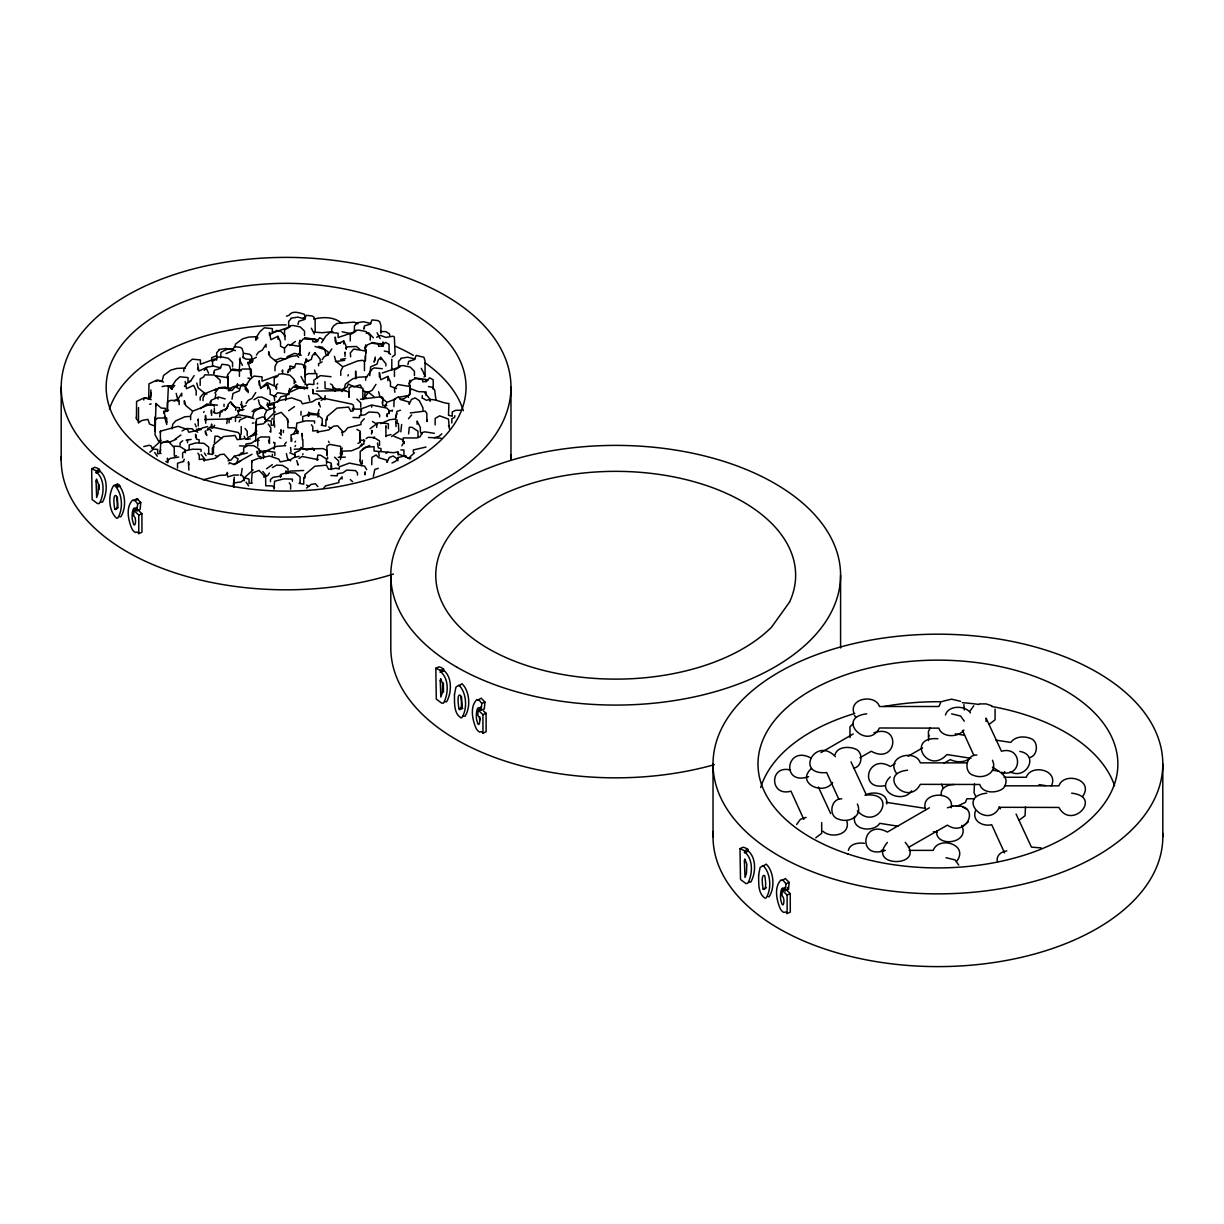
<?xml version="1.0" encoding="UTF-8"?>
<svg xmlns="http://www.w3.org/2000/svg" width="1224" height="1224" viewBox="0 0 1224 1224"><rect width="100%" height="100%" fill="white"/><g stroke="black" fill="none" stroke-linecap="round" stroke-linejoin="round"><path stroke-width="1.5" d="M235.482 421.438L235.528 416.42L238.343 414.707L249.313 416.711M136.981 510.775L137.624 503.875L135.007 500.601L132.651 500.05C125.429 507.348 128.26 520.506 132.07 529.089A6.946 3.458 66.1 0 0 135.374 532.471L137.455 532.088L138.786 533.618L141.938 532.211L141.907 513.697L137.011 508.985L133.844 510.377L133.661 515.962C137.379 518.18 134.793 530.849 132.911 521.669C131.152 518.364 132.391 501.641 136.981 510.775L140.133 509.368L140.775 502.483L136.966 498.612L133.691 500.57M133.844 510.377L138.756 515.105L138.786 533.618M481.17 708.543L478.018 709.935L477.834 715.52C481.552 717.738 478.967 730.407 477.085 721.227C475.325 717.922 476.564 701.199 481.154 710.333L484.306 708.926L484.949 702.041L481.139 698.17L477.85 700.128M478.018 709.935L482.929 714.663L482.96 733.176L486.112 731.768L486.081 713.255L483.465 710.96M785.334 890.689L785.976 883.804L783.36 880.515L781.004 879.964C773.782 887.278 776.613 900.436 780.422 909.019A6.946 3.458 66.1 0 0 783.727 912.385L785.808 912.018L787.139 913.532L790.291 912.14L790.26 893.627L785.364 888.899L782.197 890.307L782.014 895.891C785.731 898.095 783.146 910.763 781.264 901.583C779.504 898.278 780.744 881.555 785.334 890.689L788.486 889.297L789.128 882.397L785.318 878.526L782.044 880.5M782.197 890.307L787.109 895.019L787.139 913.532M342.154 391.603L342.2 389.431L347.035 387.197L348.335 384.015L353.889 386.753L360.162 384.872L361.524 386.998M117.336 497.021L117.994 507.899L114.826 509.291C114.245 506.415 112.394 493.394 116.356 495.766C117.045 498.658 118.713 511.403 114.826 509.291M461.509 696.578L462.152 707.457L459 708.849C458.403 705.973 456.567 692.952 460.53 695.324C461.203 698.216 462.886 710.96 459 708.849M143.774 399.973L143.82 398.963M155.05 416.971L154.882 430.909L155.173 426.197L149.558 424.055L147.89 419.358L141.862 420.505L138.496 422.754L138.45 420.995L136.461 419.128L136.583 401.457L144.493 397.708L151.149 399.636M239.231 371.117L240.103 357.898M304.975 375.737L305.618 365.915M482.96 733.176L481.629 731.646L479.548 732.029A6.946 3.458 66.1 0 1 476.243 728.647C472.433 720.064 469.603 706.906 476.809 699.608L479.165 700.159L481.782 703.433L481.154 710.333M165.378 411.616L165.378 408.372L161.124 408.005L155.984 403.476L155.05 434.78L158.539 441.114L161.201 440.196M305.862 362.503L306.092 359.106L308.662 361.371M136.308 418.118L136.4 416.986M210.344 402.268L211.339 400.202L218.545 397.004L225.185 398.917M239.047 421.928L240.042 419.863L247.248 416.665L253.888 418.577M286.401 358.617L287.395 356.551L294.602 353.338L301.242 355.266M96.145 472.678L96.298 470.873L91.647 468.7L92.137 499.53L97.461 503.538L99.297 503.554C104.3 494.878 105.035 479.793 96.941 472.632L96.145 472.678L100.108 471.24C108.186 478.385 107.452 493.486 102.464 502.146L100.613 502.146M99.312 471.271L99.465 469.481L97.048 467.996L94.799 467.308L91.647 468.7M345 353.063L345.076 352.114L345 356.306M422.096 398.06L422.311 395.643M440.319 672.236L440.472 670.431L435.821 668.258L436.295 699.088L441.619 703.096L443.471 703.111C448.458 694.436 449.193 679.351 441.114 672.19L440.319 672.236L444.266 670.798C452.36 677.943 451.625 693.044 446.638 701.704L444.786 701.704M443.471 670.828L443.639 669.038L441.221 667.554L438.972 666.866L435.821 668.258M744.498 852.608L744.651 850.802L740 848.63L740.489 879.459L745.814 883.468L747.65 883.468C752.653 874.808 753.372 859.707 745.294 852.562L744.498 852.608L748.461 851.154C756.539 858.315 755.805 873.401 750.817 882.076L748.966 882.06M747.665 851.2L747.818 849.395L745.401 847.911L743.152 847.222L740 848.63M454.823 415.67L454.624 417.415L451.84 418.684L451.84 422.999M274.13 449.208L274.972 442.782M448.504 415.334L448.933 403.476C441.252 403.232 434.443 397.509 426.411 400.309L422.831 398.274M172.018 428.859L172.722 424.284L175.72 420.872L184.839 416.772L189.582 416.466M263.389 458.526L263.864 455.481M285.544 400.447L286.248 395.872L289.247 392.46L298.365 388.345L307.805 387.564M215.149 398.106L215.868 393.99M317.888 417.047L318.607 412.932L318.607 415.089M284.595 444.297L286.385 442.201M306.765 386.203L308.54 384.122L313.88 384.52L313.88 380.19L320.367 375.615L331.031 376.717M151.149 393.088L149.787 398.534L144.891 398.244M234.993 346.836L235.498 344.097L242.612 338.834L248.533 337.105L257.315 336.661M945.464 714.954C948.309 705.085 965.124 705.162 970.494 712.904M986.758 793.167C954.827 796.763 987.141 830.897 999.488 807.304L1058.898 807.442C1071.581 830.744 1103.421 796.732 1071.627 793.167M365.685 353.124L365.961 349.62L365.349 361.126L365.242 355.893M409.841 388.605L410.117 385.101L409.504 395.168M796.656 824.486L800.389 819.284L806.096 817.387M834.982 754.78C837.43 746.12 849.976 746.12 856.708 749.578C863.287 753.54 862.186 766.438 854.077 768.075M848.4 850.374C849.777 843.535 858.682 842.54 864.419 843.275M928.572 737.062L929.001 735.165M970.051 711.006L973.784 705.804M974.472 783.926L974.044 792.754L975.742 796.426M1051.34 786.099C1059.265 769.636 1030.822 763.73 1026.309 777.271L1004.032 777.271M135.65 510.117L136.262 507.547M479.823 709.675L480.435 707.105M784.003 890.047L784.615 887.476M160.726 449.881L160.115 452.299L160.726 443.394L167.703 440.747L174.236 447.617L174.359 456.154L176.409 455.695M274.268 421.469L273.64 423.887L274.268 414.982L281.229 412.335L287.762 419.205L287.9 427.742L294.51 427.834L296.759 429.655L296.162 431.077L296.759 423.167L305.923 420.827L314.568 420.979L314.568 423.137M234.243 477.192L233.937 487.259M371.591 407.164L371.974 405.756M357.959 443.379L360.33 442.201L360.3 439.982L364.783 440.717M340.195 457.47L340.93 454.976M396.928 413.605L395.505 418.333L396.928 411.432L400.462 410.224M365.15 396.102L364.461 398.336L365.15 391.787L367.98 391.894L373.963 396.698M302.695 454.655L302.986 453.722M325.14 395.643L324.85 399.804M197.814 420.306L198.257 419.021L198.257 425.937M210.222 402.665L210.666 401.38L210.666 404.838M282.163 371.331L282.606 370.046L282.606 373.504M271.85 419.587L272.294 418.302M347.922 375.936L348.366 374.651M392.078 411.417L392.522 410.132M214.873 393.118L218.943 387.824L228.444 388.513L228.444 390.67L232.208 390.334L235.36 386.692L238.955 388.697M277.466 402.329L280.801 396.79L285.268 395.75M340.211 453.813L342.292 448.045M340.349 459.551L340.777 458.403M236.446 386.631L237.548 383.77L237.548 385.942M308.387 355.297L309.488 352.435M375.233 357.041L374.131 362.075L375.233 359.213M408.495 418.73L411.631 414.936M228.919 463.942L229.439 462.641L233.906 464.523L236.584 463.315L238.129 458.786L234.044 456.399L231.076 460.01L228.016 460.805M401.87 445.796L404.149 441.512L404.149 443.685M398.106 458.143L395.903 461.05L392.017 462.993M242.153 468.455L241.128 475.616M362.38 460.285L361.355 465.717M293.377 434.367L295.642 430.022M384.902 406.521L387.167 402.191L395.582 399.07M203.658 412.442L204.163 411.57M317.2 384.03L317.689 383.158M317.2 388.345L317.689 387.488M295.03 442.109L295.535 441.252M295.03 446.439L295.535 445.567M183.432 460.775L184.396 459.229M296.973 432.363L297.937 430.817L297.937 433.694M459.077 685.777L461.999 683.742C469.863 691.178 470.796 707.625 464.967 716.346L462.687 715.688M763.256 866.148L766.178 864.098C774.042 871.534 774.976 887.981 769.146 896.718L768.075 896.687M239.185 455.68L240.669 453.354L243.668 452.237L243.668 447.908L247.921 445.459L253.858 445.735L259.32 449.147L259.32 453.477L261.431 451.442L269.632 450.6M264.751 422.02L275.262 411.799M269.372 473.015L267.888 475.34L263.68 477.008M194.142 375.615L190.347 381.49L186.522 383.479L184.441 386.447M255.77 392.537L251.976 398.412L248.151 400.401L246.07 403.384M331.826 348.886L328.047 354.761L324.207 356.75L322.126 359.718M375.982 384.367L372.188 390.242L368.363 392.231L366.282 395.214M214.843 390.38L215.623 389.201M289.66 388.482L288.879 391.833L289.66 390.64M365.731 344.831L364.936 348.167L365.731 346.989M409.872 380.312L409.091 383.663M284.519 352.634L284.519 348.32L287.961 344.434L299.237 346.3L299.528 343.317L303.292 338.849L312.808 339.522L312.808 341.695L316.572 341.358L319.724 337.717L323.32 339.706M394.847 392.261L394.419 388.406L397.861 384.52L409.137 386.401L409.428 383.403L411.601 380.312L415.655 378.599L422.708 379.624L422.708 381.781L426.472 381.444L429.624 377.818L433.219 379.807L433.219 389.064M212.67 428.171L214.659 425.233M225.078 410.53L228.062 406.123M832.611 782.473C823.706 796.105 795.37 783.345 811.252 768.596M911.651 790.796C902.746 804.413 874.41 791.668 890.292 776.903M319.097 409.535L317.628 414.232L309.703 413.054M256.382 355.113L258.463 352.145L262.288 350.14L266.082 344.265L266.082 347.157M362.304 449.82L363.39 448.275L369.725 445.505M940.552 702.836L938.854 706.508L879.444 706.508C875.512 693.901 848.492 697.818 853.985 713.439M930.118 727.974L928.404 731.646L928.572 740.535M963.885 730.039C958.499 737.751 941.929 737.842 938.854 728.142L879.444 727.989C867.097 751.582 834.783 717.448 866.714 713.852M968.23 821.947L962.309 826.399M1003.481 773.461L1004.751 771.686M957.015 860.977C968.888 844.116 938.349 835.793 933.269 850.374L909.126 850.374M1082.659 796.426C1094.531 779.566 1063.993 771.242 1058.898 785.823L1005.057 785.823M226.058 353.629L232.453 350.89L234.35 346.652L240.21 347.31L242.061 348.519L243.224 352.267L243.224 357.928M214.399 372.417L213.649 373.442L214.399 370.26L220.045 368.531L221.942 364.293L227.802 364.951L229.653 366.16L230.816 369.893M288.436 371.698L287.686 372.723L288.436 369.541L294.081 367.827L295.978 363.589L301.838 364.232L303.69 365.44L304.853 369.189L304.853 376.747M364.507 328.047L363.742 329.072L364.507 325.89L370.138 324.161L372.05 319.923L377.91 320.581L379.761 321.79L380.909 325.523L380.909 333.096M414.492 452.834L409.887 456.904L409.887 459.061M373.473 438.238L374.468 436.968M156.228 381.322L158.386 380.373L162.195 380.894L163.557 375.447L170.656 370.183L176.593 368.455L185.375 367.996M323.503 488.407L325.615 485.836L338.849 482.608L338.849 480.451L342.077 476.825L342.077 478.982M219.05 350.156L216.694 352.696L216.694 360.116M206.642 367.797L204.286 370.337M290.991 318.821L288.65 321.361L288.65 326.915M356.735 323.427L354.394 325.966L354.394 331.536M400.891 358.907L398.55 361.447L398.55 367.016M391.603 436.478L398.84 431.383L398.381 423.428M207.652 428.828L210.742 426.793L238.099 432.47L240.44 435.071L240.44 439.401L244.555 438.513L247.845 439.355L247.845 437.197L256.872 434.214M321.193 400.401L324.284 398.381L351.625 404.042L353.323 405.022L353.966 409.535M299.023 458.495L302.114 456.476L318.271 459.673M345.596 348.029L347.8 346.836L356.383 346.484L359.657 349.131M265.088 452.819L267.092 450.539L276.211 446.439L285.651 445.643M274.62 400.432L274.207 396.576L277.649 392.69L288.925 394.572L289.216 391.573L292.98 387.105L302.481 387.794M350.691 356.781L350.278 352.925L353.705 349.039L364.982 350.921L365.272 347.922L367.445 344.831L371.499 343.118L378.553 344.143L378.553 346.3L382.316 345.964L385.468 342.338L389.064 344.327L389.064 353.583M364.247 418.746L361.003 422.357L361.003 424.529L347.769 427.757L344.617 431.598L341.542 432.393M257.973 337.778L255.77 340.226L255.77 338.069L260.115 331.475L264.277 327.818L272.355 328.598L272.355 332.928L290.057 326.854M248.197 392.629L248.197 390.456L243.025 384.061L240.47 386.891L239.368 390.793L232.958 393.516L232.025 399.162M321.53 342.674L325.859 336.095L330.021 332.438L338.115 333.219L338.115 337.533L355.817 331.459M320.137 361.279L320.137 359.122L314.966 352.726L312.411 355.557L311.324 359.458L304.898 362.166L303.98 367.827M385.881 365.899L385.881 363.727L380.71 357.332L378.155 360.162L377.068 364.063L370.658 366.787L369.725 375.676M200.353 408.602L206.825 404.027L217.505 405.144M159.778 441.849L152.388 448.611M401.64 424.498L400.814 431.827M229.775 389.569L232.3 387.105L238.221 385.376L247.003 384.917M261.003 406.766L253.888 412.029L252.527 417.476L248.717 416.956M422.066 433.204L420.062 436.784L416.206 437.978L403.232 437.917L402.727 441.374L403.232 440.074L394.021 436.325M345.397 390.747L338.757 388.834L334.351 390.563M376.655 337.258L380.465 335.422L385.866 337.396L393.179 336.218L394.358 337.059L395.123 354.608L392.2 356.964M213.894 446.699L212.379 448.03L212.379 454.517L207.682 453.676M327.42 418.287L325.905 419.618L325.905 426.09L321.224 425.263M305.266 476.366L303.751 477.697L303.751 484.184L299.054 483.358M441.818 433.862L438.926 436.356L434.382 437.641M182.697 440.732L180.127 442.935L180.127 445.108M252.067 411.601L254.638 409.397L263.099 408.066M390.976 410.346L388.819 412.182L388.895 413.727L388.819 410.025L386.723 408.051L371.591 405.006L361.386 408.785L361.386 410.943M423.978 377.053L425.065 376.151L425.065 361.019L423.917 357.27L416.206 355.404L414.293 359.657L408.663 361.371L407.898 364.553M253.108 469.878L243.76 478.278M256.826 430.909L250.293 436.8M362.778 399.146L366.282 397.372M295.412 341.511L289.889 345.459M270.06 334.519L276.7 330.449L280.633 331.123L285.008 335.468L285.008 339.782M853.25 723.552L849.961 726.842L849.961 737.582M970.326 758.069C964.833 762.629 956.51 762.705 950.298 759.584L943.811 763.302M370.031 428.737L376.227 424.192M227.74 473.443L225.369 475.157L219.677 475.34L203.108 479.854M306.551 488.055L311.248 484.337L315.425 483.801L317.858 486.54M277.634 383.984L276.456 384.826L276.394 389.156L276.394 386.983M175.139 439.125L180.968 434.994M288.665 410.713L294.51 406.582M266.511 468.792L272.34 464.661M149.818 452.222L153.092 449.438M115.76 484.888L117.825 484.184C125.69 491.62 126.623 508.067 120.794 516.788L119.722 516.773M385.958 453.446L387.779 452.222M366.083 438.62L368.133 437.289L374.07 437.565L379.547 440.977L379.547 445.307M176.149 439.309L169.83 442.017L160.405 442.43L160.375 431.215L178.123 426.304L187.471 429.532L188.863 432.256L199.053 430.068L202.495 427.864L207.652 426.656M273.916 411.723L273.916 402.803L280.25 400.401L291.649 397.892L300.997 401.12L302.405 403.844L312.579 401.656L316.037 399.452L321.193 398.244M251.762 469.802L251.746 460.882L258.096 458.48L269.494 455.986L278.843 459.199L280.235 461.922L290.409 459.75L293.867 457.531L299.023 456.338M887.385 842.449C865.444 868.168 927.654 867.678 905.209 842.357M820.952 752.607L853.25 733.941M895.142 763.715L890.292 766.515C868.168 752.837 857.611 790.413 884.585 785.747M908.07 756.264L922.605 747.864M929.383 807.809L887.385 832.06C862.048 817.953 856.555 860.028 884.738 850.558M859.906 757.763L871.259 751.261C896.595 765.383 902.073 723.308 873.89 732.778M908.453 847.421L947.391 825.129C966.654 838.149 981.235 805.101 955.944 805.759M161.032 453.339L157.682 453.767L157.682 449.453L152.801 448.963M252.006 454.257L233.906 464.523L240.577 461.081M252.404 483.006L249.053 483.434L249.053 479.119L245.917 478.202L244.173 478.63L244.173 480.787M239.414 370.673L242.383 369.036L251.088 369.021L251.088 375.508L250.186 372.356M155.05 419.648L158.034 418.027L166.724 417.996L166.724 424.483L164.49 416.604M256.107 421.76L255.372 433.281M233.937 479.854L233.218 485.806M174.114 401.12L177.939 399.131L181.733 393.241L181.733 396.132M266.618 421.025L263.344 423.81L256 424.896L255.709 441.099M244.463 479.104L241.174 481.889L233.845 482.99M182.039 430.986L186.293 428.538L192.229 428.813L193.973 430.573M253.98 399.651L258.233 397.203L261.997 397.096L269.647 400.891L269.647 405.205L271.743 403.17L275.033 402.834M272.371 467.568L276.624 465.12L282.56 465.411L288.022 468.807L288.022 473.137L290.134 471.102L303.659 470.49M274.589 360.59L280.48 358.219L284.947 359.137M260.605 388.543L267.153 382.638L276.456 386.983M243.897 409.627L238.007 410.836M284.045 347.953L280.526 346.208L280.526 341.878L277.986 336.34L270.825 339.706L269.494 332.469L269.494 335.361M346.285 349.375L346.285 346.484L343.73 340.961L336.569 344.327L335.238 337.09L335.238 341.404M276.333 396.744L270.213 394.465L270.213 390.15L267.658 384.611L260.498 387.977L259.182 380.74L259.182 385.07M396.561 388.574L390.441 386.294L390.441 381.98L387.886 376.441L380.725 379.807L379.394 372.57L379.394 376.885M338.344 389.737L344.036 389.645L345.397 384.198L352.512 378.935L358.433 377.206L367.215 376.747M96.298 470.873L99.465 469.481M96.941 472.632L100.108 471.24M114.674 485.576C122.538 493.012 123.471 509.459 117.642 518.18L116.555 518.165C108.324 510.806 107.957 494.435 113.572 485.607L117.825 484.184M115.898 486.219L119.065 484.826M116.999 487.32L120.151 485.928M135.007 500.601L138.159 499.193M137.624 503.875L140.775 502.483M138.756 515.105L141.907 513.697M440.472 670.431L443.639 669.038M459.612 709.736L462.779 708.344M481.782 703.433L484.949 702.041M482.929 714.663L486.081 713.255M942.587 701.306L951.584 699.164L960.58 701.306M989.145 724.302L995.081 719.834L995.081 709.109M864.97 795.233C872.284 790.949 888.41 792.54 886.696 803.893M744.651 850.802L747.818 849.395M815.75 837.782L821.686 833.314L821.686 822.589M1029.476 757.625C1037.585 755.988 1038.686 743.09 1032.107 739.128C1025.483 735.838 1015.4 735.838 1010.81 742.433L995.999 740.138M763.179 889.221C767.066 891.332 765.398 878.587 764.709 875.696C760.747 873.324 762.583 886.329 763.179 889.221L766.346 887.813M947.391 807.809L953.098 805.912M785.976 883.804L789.128 882.397M787.109 895.019L790.26 893.627M1019.118 820.202L1025.054 815.75L1025.483 806.922M214.965 358.877L200.415 364.262L200.415 359.948L192.321 359.168L188.159 362.824L183.83 369.403L183.83 371.56M276.593 375.799L262.043 381.184L262.043 376.87L253.949 376.089L249.803 379.746L245.458 386.325L245.458 388.482M190.852 380.771L188.006 381.903L188.006 377.573L179.913 376.793L175.766 380.465L171.421 387.044L171.421 389.201L174.726 385.545L164.184 386.08M382.27 373.014L399.973 366.94M216.602 355.74L211.706 357.653L211.706 361.111M249.099 362.671L252.878 361.218L252.878 359.06L256.382 357.27M164.75 411.662L168.53 410.208M238.787 410.943L242.566 409.489L242.566 407.317L246.07 405.542M286.477 316.159L289.094 315.257C292.521 309.947 299.543 313.053 304.332 314.201L305.097 318.225M378.308 468.302L374.774 469.526L373.335 476.427M247.477 452.941L234.243 456.169M203.505 460.484L215.179 458.373L219.876 454.67L224.053 454.135L228.919 459.612M317.047 432.072L328.705 429.961L333.418 426.258L337.579 425.723L342.445 431.2L342.445 435.53M222.462 411.601L216.189 413.483L213.42 412.121M206.917 430.175L210.054 429.242L211.415 431.368M335.407 361.57L344.648 360.33M398.81 397.28L407.041 395.78L408.602 397.387M322.126 361.891L318.623 363.666L318.623 365.838M422.02 432.638L424.789 431.843L434.382 433.327M183.83 461.402L177.526 463.223L177.526 468.088M297.356 432.99L291.052 434.811L291.052 441.298M386.019 435.897L390.946 434.581M380.633 423.657L389.737 419.725L394.342 419.189L397.142 420.092L397.142 423.336M957.719 805.958L965.323 802.439L966.899 798.752L974.335 798.767M266.327 420.551L271.208 421.025L271.208 425.355L274.574 424.912L274.574 427.084M808.62 776.689C780.438 786.16 785.915 744.085 811.252 758.192M976.859 755.04C965.552 754.519 963.12 772.895 973.799 775.435C983.637 779.504 998.111 772.681 992.45 760.226M841.791 798.813C830.484 798.293 828.036 816.668 838.715 819.208C848.569 823.278 863.042 816.454 857.381 804M1006.832 850.94C1001.492 851.414 995.862 855.515 997.407 861.512M405.848 455.68L397.892 457.562L397.892 460.805M425.967 447.051L413.329 449.942L413.329 452.1M229.255 349.268L233.31 348.962M400.263 399.452L404.287 398.596L409.933 394.128L410.637 388.697L418.241 391.619L426.105 391.955L426.105 395.413M313.727 319.112C322.922 316.832 334.366 316.557 341.741 323.396M235.498 350.645L228.857 348.733L224.451 350.462L220.932 352.481L220.657 357.791M163.557 381.995L156.901 380.083L148.991 383.816L148.716 398.58M162.058 386.6L163.557 386.31M149.649 404.241L151.149 403.951M252.389 423.183L253.888 422.907M340.731 359.412L345.581 358.54M275.369 407.24L266.939 410.361L264.675 414.691L264.675 419.021M186.079 440.212L191.158 439.416M178.75 457.042L170.289 458.373L167.719 460.576L167.719 462.733M281.489 475.998L273.029 477.329L270.458 479.517L270.458 481.69M410.254 412.962L425.111 411.05L426.839 413.299L426.901 421.607L426.839 419.786M366.16 333.234L368.776 332.897L373.366 337.855M353.017 410.973L350.783 411.233L348.58 407.072L337.028 408.127L326.976 416.588L326.976 420.046M239.476 439.385L237.257 439.646L235.054 435.484L223.502 436.555L213.45 445.016L213.45 453.66M330.847 469.052L328.629 469.312L326.425 465.151L314.874 466.222L304.822 474.683L304.822 478.14M332.882 331.673L322.172 332.714L313.604 332.087M250.293 438.957L245.137 438.636L244.173 436.264M979.491 703.907L986.085 703.907L991.792 705.804M952.639 806.004L959.677 805.912M386.815 405.603L382.852 405.358L382.133 402.038M314.277 341.726L317.796 341.542M266.924 405.037L273.947 404.67M290.868 318.225L297.799 317.123L305.143 318.913M356.628 322.83L363.543 321.728L370.887 323.518M380.465 331.52L385.942 331.612L389.477 333.953L389.752 335.56M218.928 349.559L225.859 348.457L228.414 349.131M400.768 358.311L407.699 357.209L415.043 358.999M206.519 367.2L213.45 366.098L220.779 367.888M336.034 342.919L340.532 343.072M360.468 399.253L381.123 396.729L382.699 397.448L382.852 402.772M173.885 446.179L179.821 446.454L185.283 449.866L185.283 452.742M338.298 457.332L345.29 457.149M316.358 391.144L345.168 390.502L349.054 392.323L349.024 397.341L349.054 387.993L351.869 386.279L357.745 387.059L362.855 388.299L362.855 399.636M204.699 419.526L231.627 418.914M294.204 449.239L322.998 448.596L326.9 450.401M362.457 463.406L360.682 463.452L359.963 460.117M259.121 440.38L255.372 440.411L251.501 443.195L245.993 443.945L245.993 446.117L239.476 445.873M238.634 475.034L233.738 475.08L227.679 476.916L227.098 472.387M907.596 770.202C875.665 773.798 907.963 807.932 920.31 784.339L979.72 784.477C982.597 793.749 996.979 793.58 1003.481 788.164C1011.269 776.965 999.58 771.946 992.45 767.157M954.184 784.615C947.957 784.278 939.573 788.042 941.455 795.569M352.283 409.137L360.988 409.107L360.988 415.594M240.776 417.277L232.07 417.308L229.102 418.929L229.102 422.724M966.731 762.858L920.326 762.858C915.231 748.277 884.692 756.6 896.565 773.461M881.28 850.374L884.998 850.374M353.017 417.461L359.519 417.69L359.519 415.533L365.027 414.783L368.898 411.998L377.772 412.549L379.639 414.783L379.639 416.94M330.847 475.539L337.365 475.784L337.365 473.627L342.873 472.862L346.744 470.077L355.618 470.628L357.469 472.862L357.469 475.019M299.39 387.167L304.807 388.758M230.296 418.623L227.45 418.516L226.761 423.626M400.799 449.897L403.951 450.034L403.951 455.221M428.538 437.458L441.068 438.223M312.977 393.501L317.215 393.96L322.907 399.07M790.475 770.018C768.902 764.51 769.651 797.283 790.964 791.148L803.816 819.346M407.668 457.807L411.019 458.036M143.759 446.576L149.19 445.291L151.21 446.102L152.602 449.177M951.584 713.852L960.58 716.009L964.313 721.211M992.45 770.202L998.815 771.197M1001.446 772.359C1022.897 778.189 1022.897 745.401 1001.446 751.23L986.085 718.106L986.085 721.563M1039.038 784.615L1045.403 785.594M945.999 857.718L954.995 859.875L958.729 865.062M240.853 370.872L231.336 370.183L227.588 374.651L227.282 377.65L216.021 375.768M461.341 410.239L455.756 410.315L452.237 411.891L452.237 416.221L449.254 415.502M382.27 368.699L374.177 367.919L372.325 368.959L365.67 378.155L365.67 380.312M937.844 738.745C905.439 736.221 927.379 775.97 946.902 754.535L970.938 758.314M955.286 733.834L964.543 735.272M886.268 802.332L925.13 808.345M898.232 826.231L879.735 823.324C873.829 832.794 851.369 830.438 854.658 816.5M933.361 831.754L937.049 832.335M371.912 342.506L381.704 344.112L381.704 346.193M304.531 337.625L315.945 339.507L315.96 341.588M414.431 377.726L425.86 379.593L425.86 381.674M232.575 368.975L240.745 370.306M294.204 385.897L305.633 387.763M226.7 387.687L231.596 388.482M243.775 353.308L249.574 354.21L251.593 356.046L252.113 362.503M326.578 461.555L331.168 463.1L331.811 469.067L335.927 468.18L339.216 469.037L339.216 466.864L349.421 463.1L364.568 466.145L366.726 469.649M381.934 344.082L379.884 343.5M384.29 351.043L388.299 351.869L390.517 354.455M318.531 346.438L322.539 347.264L324.773 349.834L326.058 354.654M425.248 379.394L427.742 380.511M428.431 386.524L432.454 387.35L434.673 389.936L435.958 400.156M366.45 392.292L362.625 390.104M247.921 378.048L250.599 378.599M206.963 394.097L203.612 393.409L200.17 397.295L200.17 400.187M294.846 454.915L289.782 452.788M342.093 331.765L350.722 333.647M290.042 366.053L294.816 367.169M1019.806 751.429C1039.62 754.734 1026.492 780.468 1010.152 771.824M1041.089 847.88L1031.434 847.146L1016.058 814.021M271.07 408.433L268.469 407.806L267.536 402.926L267.536 405.802M301.976 388.039L304.501 388.727M337.135 389.477L332.897 387.258M314.14 338.895L317.842 340.425M303.827 387.167L307.53 388.681M377.39 424.498L372.509 421.53M263.849 452.911L258.983 449.942M405.358 456.552L409.046 458.648M406.689 457.21L398.84 454.242L397.907 452.727M240.562 474.958L242.582 475.769L243.974 478.844M962.309 806.738L966.96 809.431M328.721 427.008L331.153 428.186M306.551 485.087L308.999 486.265M215.179 455.42L217.627 456.598M198.227 428.385L201.011 429.746M303.598 317.873L304.776 318.485M279.347 433.067L280.893 433.893M279.347 437.396L280.893 438.223M165.806 461.479L167.367 462.305M356.781 399.07L360.743 402.864L360.743 407.194M334.611 457.164L338.589 460.943L338.589 465.273L337.38 463.988M356.903 429.425L360.3 431.338L360.33 442.201M315.042 346.438L324.513 349.513L328.047 351.823L328.047 355.067M221.743 438.483L217.887 436.264L215.042 436.157L214.353 442.706M195.748 431.016L197.691 432.225M330.541 383.908L332.392 385.101L333.555 388.85M397.188 458.801L393.118 456.001L389.293 457.485L386.998 462.366L386.998 460.209L378.583 457.654L376.151 454.946L371.912 457.394L371.744 464.753M290.685 460.851L287.563 458.663L286.385 453.599M299.054 353.568L299.88 354.164M196.375 429.119L197.355 429.823M335.452 391.16L333.295 389.599L325.156 388.635L324.941 381.567M312.212 448.458L314.369 450.034M822.956 831.28C831.142 838.792 851.261 834.921 846.702 820.677M240.531 404.348L243.056 406.337M274.589 487.733L272.355 485.913L265.73 485.821L265.608 477.299L259.075 470.414L252.098 473.076L251.486 481.965M386.417 401.9L379.914 396.576L378.583 391.741M342.276 366.42L335.758 361.095L334.427 356.26M276.517 361.799L270.014 356.49L268.683 351.64L268.683 354.883M266.205 410.071L259.702 404.762L258.371 399.911M204.576 393.149L198.074 387.824L196.743 382.99M192.168 410.79L185.666 405.465L184.334 400.631L184.334 403.874M269.77 431.261L270.81 432.133L270.81 427.819L268.224 424.039M248.656 485.897L246.07 482.118M157.284 456.231L154.698 452.452M295.78 384.55L299.069 387.35M242.918 356.75L245.488 359.014L249.727 359.397L249.727 362.641M231.305 403.889L235.161 407.286L239.414 407.653L239.414 410.897M172.247 389.232L168.392 385.835L167.29 409.673M311.416 424.774L312.808 426.748L312.808 431.062L317.766 430.435L317.766 432.592M289.262 482.853L290.639 484.826L290.639 489.156M197.89 453.186L199.267 455.16L199.267 459.49L204.224 458.847L204.224 461.004M350.355 479.609L352.619 481.69M357.959 323.84L354.149 322.142L337.044 323.411L333.418 326.074L331.735 328.904L331.735 331.781M298.702 357.301L297.141 355.679L291.909 356.291L277.251 362.105L275.002 366.435L275.002 370.765M226.761 388.635L225.185 387.013L219.953 387.641L205.311 393.439L203.046 397.769L203.046 400.661M214.353 406.276L212.777 404.654L207.56 405.282L192.902 411.08L190.638 415.41L190.638 419.74M245.152 389.11L247.187 391.45M262.808 471.485L266.557 476.136M201.164 454.563L204.928 459.199M999.059 806.922L1000.467 808.819M424.866 392.812L430.037 399.223L430.037 401.38M421.24 368.286L424.284 374.116M377.084 332.806L380.128 338.635M311.34 328.2L314.384 334.014M301.028 376.457L304.072 382.286M239.399 359.535L242.444 365.364M226.991 377.176L228.23 378.889M943.153 787.874L941.455 784.201M854.429 715.336L855.698 717.111M857.381 810.931C877.103 832.045 898.615 792.464 866.378 795.003L851.001 761.879M306.214 384.183L306.841 385.086M208.585 373.228L206.03 367.69L198.869 371.056L197.554 363.819M321.621 424.223L322.249 425.172L322.249 418.684L317.597 414.936L309.412 414.492L302.68 416.481L302.68 420.796M294.418 380.266L295.78 382.393M314.155 450.325L312.793 448.198L306.52 450.065L300.966 447.341L299.666 450.524L294.846 452.742L294.785 457.072L294.785 454.915M204.408 452.987L206.091 455.649M448.474 425.6L449.07 426.579M421.76 434.137L420.368 431.888L420.368 427.558L417.124 421.056L417.124 424.284M382.27 398.596L382.852 399.529M360.33 433.556L359.871 432.822L359.871 441.466M302.42 436.295L301.976 433.418L302.42 439.89M296.743 460.607L298.166 465.059L297.493 463.988M266.143 420.765L264.751 417.69L262.732 416.864L256.413 419.113L256.107 432.883M245.06 428.461L247.217 431.276L247.217 435.606M206.122 434.306L206.795 435.392L205.372 430.94L205.372 433.097M188.879 464.707L188.435 461.831L188.879 470.108M308.815 416.129L308.05 413.88L308.05 416.038M328.491 441.298L329.134 442.553M787.552 887.431L788.486 889.297M287.074 419.572L288.405 422.249M835.411 756.677C815.444 735.486 794.208 775.481 826.659 772.573L838.761 799.104M818.382 787.078L830.683 813.577M962.492 730.453L973.83 755.33M1004.567 852.899L991.7 824.716C983.193 826.766 971.749 821.335 975.436 810.869M424.131 373.84L425.065 376.151M308.555 395.52L309.718 400.569M195.014 423.932L196.192 426.824M302.787 439.646L302.986 446.714M377.436 443.027L378.369 447.908L380.97 448.535L380.97 450.692M286.844 473.581L285.926 470.858L285.926 473.734M197.554 368.133L198.104 370.046M185.145 381.46L186.461 388.697L193.621 385.315L196.177 390.854L196.177 395.184M314.583 370.076L315.486 373.228M251.088 373.335L248.135 362.044L248.135 364.201M268.576 440.288L269.479 443.425L269.479 436.953L260.773 436.968L257.805 438.59L257.805 446.163M178.245 401.533L176.18 393.378M166.724 422.326L163.771 411.019L163.771 413.177M395.627 421.423L396.071 426.579M963.885 704.611L964.313 709.981M961.651 825.404C970.785 843.657 934.952 848.171 936.62 830.775M237.808 410.3L238.527 413.727M290.578 447.494L290.991 451.702M378.614 452.084L379.256 456.139M479.777 716.774L480.236 719.819M289.874 366.45L290.042 370.994M217.933 397.8L218.102 399.085M281.092 430.802L280.985 429.762L281.092 435.132L280.985 434.076M167.566 459.229L167.443 458.174L167.566 462.106M301.028 411.386L300.982 415.15M187.501 439.798L187.501 442.69M391.634 368.118L391.802 370.076L391.802 359.259M241.541 401.671L241.709 407.24M327.481 456.98L327.634 458.862M385.942 427.329L385.866 425.845L385.942 436.586M272.325 454.257L272.417 455.741M273.686 442.201L273.732 442.966M443.486 692.218L443.363 682.87M99.22 484.872L99.282 489.539M273.916 402.803L273.916 404.303M251.746 460.882L251.762 462.397M160.375 431.215L160.39 432.715M1162.8 764.021A224.879 129.836 0 0 1 825.466 876.461A224.879 129.836 0 0 1 825.466 651.581A224.879 129.836 0 0 1 1162.8 764.021L1162.8 836.788M951.109 807.809C955.317 790.031 919.239 791.454 925.65 809.538M840.582 575.234L840.582 647.986M713.026 764.021L713.026 836.788M510.974 387.212L510.974 459.979A224.879 129.836 0 0 0 510.775 454.639M449.407 428.798L448.474 419.113L439.646 415.839L435.147 418.455L435.147 424.942M422.969 410.055L422.969 407.898L419.358 400.722L415.273 397.922L411.463 399.391L409.168 404.287L409.168 402.13L400.738 399.559L398.32 396.851L394.082 399.315L393.914 406.674M418.118 437.733L417.904 431.169L412.136 427.375L409.29 427.268L408.617 433.832M414.431 375.554L414.431 371.239L410.147 367.032L403.201 365.594L399.024 365.961L397.815 368.164L394.434 369.985L394.434 376.472M398.198 455.037L398.198 451.794L393.608 452.712L374.039 451.013L374.039 446.683L366.267 447.112L360.193 451.411L360.193 460.882M390.808 575.234L390.808 647.986A224.879 129.836 0 0 0 714.326 764.679M388.375 428.645L388.375 423.779L380.588 422.678L376.717 423.076L376.717 427.406M387.886 376.441L387.886 380.756M383.02 346.27L383.02 341.955L382.867 345.902M380.71 357.332L380.71 359.489M371.928 432.516L371.928 430.343L371.484 434.03M370.275 340.073L370.275 335.758L365.991 331.536L359.045 330.113L354.868 330.48L353.66 332.683L350.278 334.504L350.278 340.976M364.461 370.551L364.461 361.906L362.885 360.284L357.653 360.912L343.011 366.71L340.746 371.04L340.746 375.37M363.88 439.737L363.88 444.067L360.896 445.184L359.397 447.51L351.671 450.769L342.261 451.182L342.261 454.639M361.661 443.899L361.661 446.056M355.802 378.843L355.633 371.071L355.633 377.987M353.323 407.179L353.323 410.055M343.73 340.961L343.73 343.837M340.685 457.73L340.685 446.377L329.715 444.373L326.9 446.087L326.854 455.435L326.854 451.105M331.168 465.258L331.168 469.588M326.609 463.712L326.38 459L320.627 455.206L317.781 455.099L317.093 460.224M320.321 406.98L318.898 402.512L318.898 404.685M316.832 377.956L316.832 373.626L308.127 373.657L305.159 375.278L305.159 384.734M315.165 332.27L315.165 320.918L314.017 317.184L312.166 315.976L306.306 315.318L304.393 319.556L298.748 321.285L297.998 324.452M314.966 352.726L314.966 354.883M306.092 359.106L306.092 361.264M304.531 335.468L304.531 331.138L300.232 326.93L293.301 325.507L289.124 325.859L287.915 328.078L284.519 329.883L284.519 336.37M300.079 483.266L300.079 476.779L295.428 473.015L287.257 472.571L280.526 474.56L280.526 477.437M299.972 342.383L299.972 340.226L299.192 343.562M299.605 355.082L300.217 345L299.498 354.164M294.204 383.724L294.204 379.409L289.92 375.202L282.989 373.764L278.812 374.131L277.588 376.334L274.207 378.155L274.207 384.642M292.398 481.231L292.398 479.058L283.769 478.905L274.589 481.246L273.992 489.156M291.725 438.269L291.725 441.16M283.402 430.358L283.402 432.531M277.986 336.34L277.986 339.216M274.849 455.45L274.849 452.207L267.046 451.105L263.175 451.488L263.175 455.818M274.161 405.986L274.161 408.158M267.658 384.611L267.658 388.926M260.758 458.862L260.758 456.705L258.142 456.078L257.224 451.197L257.224 454.073M251.364 371.056L251.364 376.61M250.599 363.421L250.369 359.06L250.369 362.304M243.025 384.061L243.025 386.218M241.235 426.564L241.235 434.137M239.797 435.591L239.797 438.483M239.414 372.555L239.414 376.349M235.788 410.269L235.788 408.097L230.617 401.702L228.062 404.532L226.96 408.433L220.55 411.157L219.616 416.803M232.575 366.802L232.575 362.488L228.291 358.28L221.345 356.842L217.183 357.209L215.96 359.412L212.578 361.233L212.578 366.098M224.038 404.272L224.038 406.444M220.167 383.005L220.167 380.128L214.475 375.018L204.775 374.835L203.551 377.053L200.17 378.874L200.17 385.346M214.353 407.898L214.353 412.763M211.614 415.426L211.415 409.979L211.415 413.758M211.614 427.298L211.614 424.055L211.324 428.232M208.707 453.599L208.707 447.112L204.056 443.348L195.886 442.904L189.154 444.893L189.154 449.208M205.693 423.213L205.525 415.441L205.525 420.628M201.027 451.549L201.027 449.392L192.398 449.239L185.604 450.662L182.621 453.002L182.621 457.868M199.114 441.941L199.114 439.783L196.513 439.156L195.595 434.275L195.595 437.152M179.132 404.685L179.132 400.355L170.442 400.386L167.459 402.007L167.459 411.463M155.984 403.476L155.984 405.634M150.904 389.982L150.904 397.54M138.496 407.623L138.496 422.754M61.2 387.212L61.2 459.979M760.701 787.537A179.959 103.902 0 0 1 854.78 713.454M883.85 706.508A179.959 103.902 0 0 1 941.654 701.735M962.339 702.668A179.959 103.902 0 0 1 979.047 704.458M991.976 706.508A179.959 103.902 0 0 1 1114.559 785.747M1162.724 833.238A224.879 129.836 0 0 1 936.375 966.608A224.879 129.836 0 0 1 713.225 831.448M109.441 408.938A179.959 103.902 0 0 1 286.079 324.895M395.627 346.361A179.959 103.902 0 0 1 413.329 355.327M424.973 362.732A179.959 103.902 0 0 1 463.299 410.728M393.439 574.056A224.879 129.836 0 0 1 168.499 570.644A224.879 129.836 0 0 1 61.276 456.43M96.053 481.124L96.665 497.51L98.088 493.486L98.471 484.291L96.512 479.104L96.053 481.124M440.227 680.682L440.839 697.068L442.247 693.029L442.629 683.849L440.686 678.662L440.227 680.682M744.406 861.038L745.018 877.44L746.441 873.401L746.824 864.221L744.865 859.034L744.406 861.038M454.456 694.635C454.624 702.301 453.538 712.858 460.729 717.723L461.8 717.738C467.629 709.017 466.696 692.57 458.847 685.134L455.925 687.184L454.456 694.635M758.635 875.007C758.803 882.657 757.717 893.229 764.908 898.095L765.995 898.11C771.824 889.389 770.891 872.941 763.026 865.506L760.104 867.541L758.635 875.007M227.985 377.696L227.649 387.855L228.261 376.349L227.985 377.696M789.511 602.132L771.533 627.178A179.959 103.902 0 0 1 468.287 634.828A179.959 103.902 0 0 1 584.445 472.923A179.959 103.902 0 0 1 789.511 602.132M313.16 391.466L312.732 389.4L313.16 393.623L313.16 391.466M308.83 413.008L308.678 412.075L308.83 415.166L308.83 413.008M387.258 414.553L387.228 413.788L387.258 416.711L387.258 414.553M365.104 472.632L365.058 471.867L365.104 474.805L365.104 472.632M456.674 667.049A224.879 129.836 0 0 0 832.917 608.833A224.879 129.836 0 0 0 557.486 449.82A224.879 129.836 0 0 0 456.674 667.049M847.941 854A179.959 103.902 0 0 0 1117.864 764.021A179.959 103.902 0 0 0 847.941 674.057A179.959 103.902 0 0 0 847.941 854M127.067 479.028A224.879 129.836 0 0 0 503.309 420.827A224.879 129.836 0 0 0 227.878 261.814A224.879 129.836 0 0 0 127.067 479.028M196.115 477.192A179.959 103.902 0 0 0 466.038 387.212A179.959 103.902 0 0 0 196.115 297.248A179.959 103.902 0 0 0 196.115 477.192"/></g></svg>
